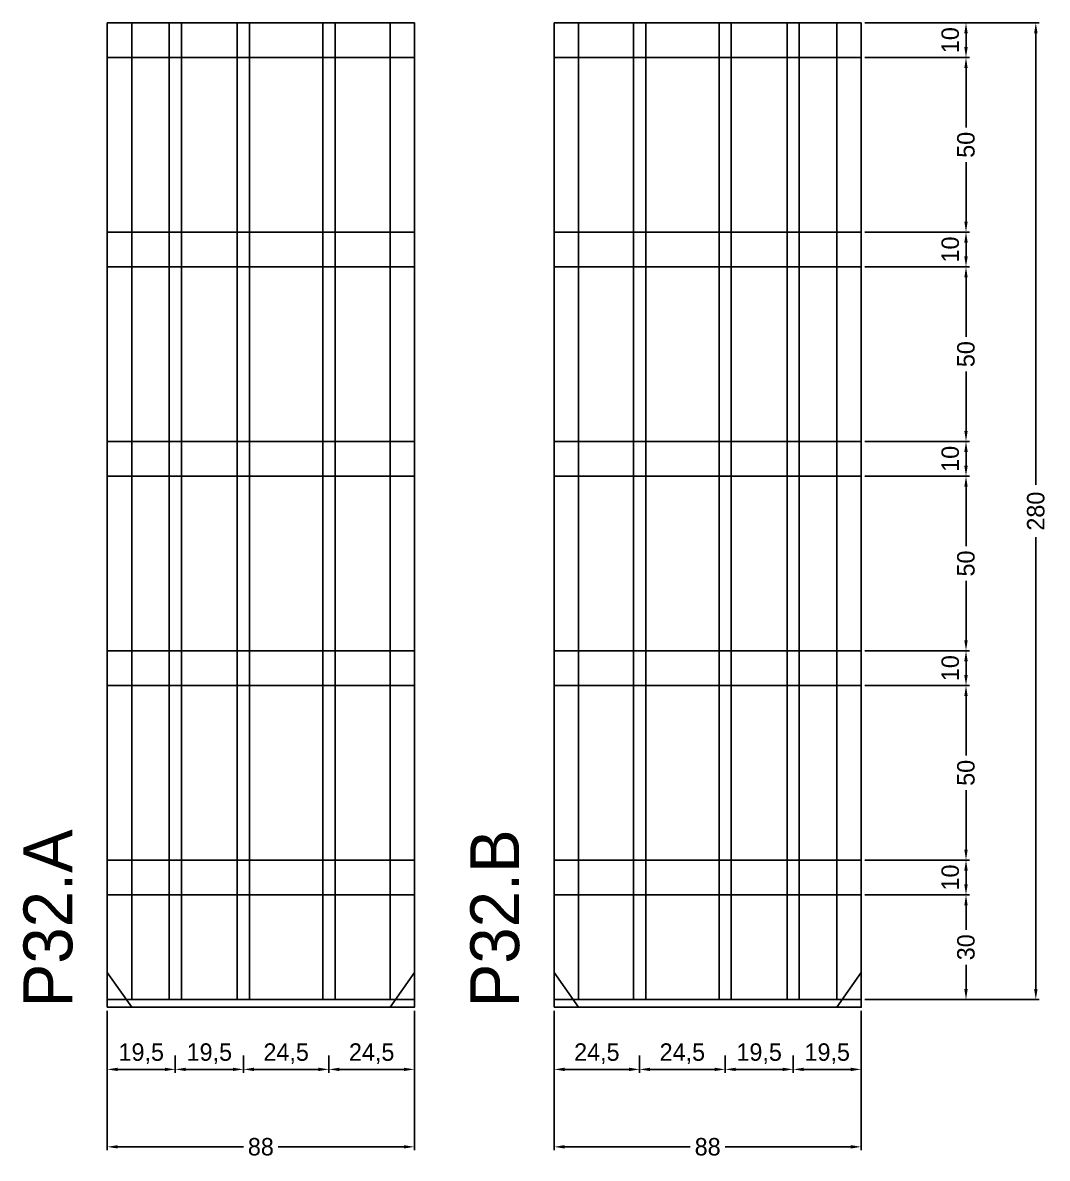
# Model space of a CAD drawing. Header units: centimetres. Extents: x -8500 to 4269, y -467 to 295.
# Drawn here: x 3975.8 to 4269.3, y -43.3 to 282.2 of the extents above; entities that cross this region are included whole.
import ezdxf

# ---------------------------------------------------------------- set-up
doc = ezdxf.new("R2010")
doc.units = ezdxf.units.CM
for name, color, linetype in [('COTA', 241, 'Continuous'), ('NOMENCLATURA', 7, 'Continuous'), ('SARR_2.2x10', 60, 'Continuous'), ('SARR_2.2x7', 40, 'Continuous'), ('SARR_3.5x7', 81, 'Continuous')]:
    doc.layers.add(name, color=color, linetype=linetype)
doc.dimstyles.new('PAINEL-NOVA', dxfattribs={"dimtxt": 5, "dimasz": 3, "dimexe": 1, "dimexo": 1, "dimgap": 1, "dimtad": 1, "dimcen": 2.5, "dimazin": 3, "dimtfac": 1, "dimtmove": 0, "dimatfit": 3})

# ---------------------------------------------------------------- blocks, each defined once
blk = doc.blocks.new('_CLOSEDFILLED')
at = {"color": 0, "linetype": 'BYBLOCK'}
blk.add_solid([(-1, 0.16), (0, 0), (-1, -0.16)], dxfattribs=at)
blk = doc.blocks.new('*D54')
for p, q in [((4039, -13.8), (4039, -18.8)), ((4063.5, -13.8), (4063.5, -18.8)), ((4042, -17.8), (4060.5, -17.8))]:
    blk.add_line(p, q)
at = {"layer": 'Defpoints'}
for p in [(4039, -12.8), (4063.5, -12.8), (4039, -17.8)]:
    blk.add_point(p, dxfattribs=at)
at = {"layer": 'COTA', "xscale": 3, "yscale": 3, "rotation": 180}
blk.add_blockref('_CLOSEDFILLED', (4039, -17.8), dxfattribs=at)
at = {"layer": 'COTA', "xscale": 3, "yscale": 3}
blk.add_blockref('_CLOSEDFILLED', (4063.5, -17.8), dxfattribs=at)
at = {"layer": 'COTA', "insert": (4051.25, -13.3), "char_height": 5, "attachment_point": 5}
blk.add_mtext('24,5', dxfattribs=at)
blk = doc.blocks.new('*D55')
for p, q in [((4063.5, -13.8), (4063.5, -18.8)), ((4088, -13.8), (4088, -18.8)), ((4066.5, -17.8), (4085, -17.8))]:
    blk.add_line(p, q)
at = {"layer": 'Defpoints'}
for p in [(4063.5, -12.8), (4088, -12.8), (4063.5, -17.8)]:
    blk.add_point(p, dxfattribs=at)
at = {"layer": 'COTA', "xscale": 3, "yscale": 3, "rotation": 180}
blk.add_blockref('_CLOSEDFILLED', (4063.5, -17.8), dxfattribs=at)
at = {"layer": 'COTA', "xscale": 3, "yscale": 3}
blk.add_blockref('_CLOSEDFILLED', (4088, -17.8), dxfattribs=at)
at = {"layer": 'COTA', "insert": (4075.75, -13.3), "char_height": 5, "attachment_point": 5}
blk.add_mtext('24,5', dxfattribs=at)
blk = doc.blocks.new('*D56')
for p, q in [((4000, -1), (4000, -41)), ((4088, -1), (4088, -41)), ((4003, -40), (4039, -40)), ((4049, -40), (4085, -40))]:
    blk.add_line(p, q)
at = {"layer": 'Defpoints'}
for p in [(4000, 0), (4088, 0), (4000, -40)]:
    blk.add_point(p, dxfattribs=at)
at = {"layer": 'COTA', "xscale": 3, "yscale": 3, "rotation": 180}
blk.add_blockref('_CLOSEDFILLED', (4000, -40), dxfattribs=at)
at = {"layer": 'COTA', "xscale": 3, "yscale": 3}
blk.add_blockref('_CLOSEDFILLED', (4088, -40), dxfattribs=at)
at = {"layer": 'COTA', "insert": (4044, -40), "char_height": 5, "attachment_point": 5}
blk.add_mtext('88', dxfattribs=at)
blk = doc.blocks.new('GRA-E')
at = {"layer": 'SARR_2.2x7'}
blk.add_lwpolyline([(0, 0), (7, 0), (0, 10)], close=True, dxfattribs=at)
blk = doc.blocks.new('GRA-D')
at = {"layer": 'SARR_2.2x7'}
blk.add_lwpolyline([(0, 0), (7, 0), (7, 10)], close=True, dxfattribs=at)
blk = doc.blocks.new('*D57')
for p, q in [((4128, -13.8), (4128, -18.8)), ((4152.5, -13.8), (4152.5, -18.8)), ((4131, -17.8), (4149.5, -17.8))]:
    blk.add_line(p, q)
at = {"layer": 'Defpoints'}
for p in [(4128, -12.8), (4152.5, -12.8), (4128, -17.8)]:
    blk.add_point(p, dxfattribs=at)
at = {"layer": 'COTA', "xscale": 3, "yscale": 3, "rotation": 180}
blk.add_blockref('_CLOSEDFILLED', (4128, -17.8), dxfattribs=at)
at = {"layer": 'COTA', "xscale": 3, "yscale": 3}
blk.add_blockref('_CLOSEDFILLED', (4152.5, -17.8), dxfattribs=at)
at = {"layer": 'COTA', "insert": (4140.25, -13.3), "char_height": 5, "attachment_point": 5}
blk.add_mtext('24,5', dxfattribs=at)
blk = doc.blocks.new('*D58')
for p, q in [((4152.5, -13.8), (4152.5, -18.8)), ((4177, -13.8), (4177, -18.8)), ((4155.5, -17.8), (4174, -17.8))]:
    blk.add_line(p, q)
at = {"layer": 'Defpoints'}
for p in [(4152.5, -12.8), (4177, -12.8), (4152.5, -17.8)]:
    blk.add_point(p, dxfattribs=at)
at = {"layer": 'COTA', "xscale": 3, "yscale": 3, "rotation": 180}
blk.add_blockref('_CLOSEDFILLED', (4152.5, -17.8), dxfattribs=at)
at = {"layer": 'COTA', "xscale": 3, "yscale": 3}
blk.add_blockref('_CLOSEDFILLED', (4177, -17.8), dxfattribs=at)
at = {"layer": 'COTA', "insert": (4164.75, -13.3), "char_height": 5, "attachment_point": 5}
blk.add_mtext('24,5', dxfattribs=at)
blk = doc.blocks.new('*D61')
for p, q in [((4128, -1), (4128, -41)), ((4216, -1), (4216, -41)), ((4131, -40), (4167, -40)), ((4177, -40), (4213, -40))]:
    blk.add_line(p, q)
at = {"layer": 'Defpoints'}
for p in [(4128, 0), (4216, 0), (4128, -40)]:
    blk.add_point(p, dxfattribs=at)
at = {"layer": 'COTA', "xscale": 3, "yscale": 3, "rotation": 180}
blk.add_blockref('_CLOSEDFILLED', (4128, -40), dxfattribs=at)
at = {"layer": 'COTA', "xscale": 3, "yscale": 3}
blk.add_blockref('_CLOSEDFILLED', (4216, -40), dxfattribs=at)
at = {"layer": 'COTA', "insert": (4172, -40), "char_height": 5, "attachment_point": 5}
blk.add_mtext('88', dxfattribs=at)
blk = doc.blocks.new('*D62')
for p, q in [((4217, 282.2), (4267, 282.2)), ((4266, 149.7), (4266, 279.2)), ((4266, 5.2), (4266, 134.7)), ((4217, 2.2), (4267, 2.2))]:
    blk.add_line(p, q)
at = {"layer": 'Defpoints'}
for p in [(4216, 282.2), (4216, 2.2), (4266, 2.2)]:
    blk.add_point(p, dxfattribs=at)
at = {"layer": 'COTA', "xscale": 3, "yscale": 3}
for p, rotation in [((4266, 282.2), 90), ((4266, 2.2), 270)]:
    blk.add_blockref('_CLOSEDFILLED', p, dxfattribs=dict(at, rotation=rotation))
at = {"layer": 'COTA', "insert": (4266, 142.2), "char_height": 5, "attachment_point": 5, "rotation": 90}
blk.add_mtext('280', dxfattribs=at)
blk = doc.blocks.new('*D63')
for p, q in [((4217, 32.2), (4247, 32.2)), ((4246, 22.2), (4246, 29.2)), ((4246, 5.2), (4246, 12.2)), ((4217, 2.2), (4247, 2.2))]:
    blk.add_line(p, q)
at = {"layer": 'Defpoints'}
for p in [(4216, 32.2), (4216, 2.2), (4246, 2.2)]:
    blk.add_point(p, dxfattribs=at)
at = {"layer": 'COTA', "xscale": 3, "yscale": 3}
for p, rotation in [((4246, 32.2), 90), ((4246, 2.2), 270)]:
    blk.add_blockref('_CLOSEDFILLED', p, dxfattribs=dict(at, rotation=rotation))
at = {"layer": 'COTA', "insert": (4246, 17.2), "char_height": 5, "attachment_point": 5, "rotation": 90}
blk.add_mtext('30', dxfattribs=at)
blk = doc.blocks.new('*D64')
for p, q in [((4217, 42.2), (4247, 42.2)), ((4246, 35.2), (4246, 39.2)), ((4217, 32.2), (4247, 32.2))]:
    blk.add_line(p, q)
at = {"layer": 'Defpoints'}
for p in [(4216, 42.2), (4216, 32.2), (4246, 32.2)]:
    blk.add_point(p, dxfattribs=at)
at = {"layer": 'COTA', "xscale": 3, "yscale": 3}
for p, rotation in [((4246, 42.2), 90), ((4246, 32.2), 270)]:
    blk.add_blockref('_CLOSEDFILLED', p, dxfattribs=dict(at, rotation=rotation))
at = {"layer": 'COTA', "insert": (4241.5, 37.2), "char_height": 5, "attachment_point": 5, "rotation": 90}
blk.add_mtext('10', dxfattribs=at)
blk = doc.blocks.new('*D65')
for p, q in [((4217, 92.2), (4247, 92.2)), ((4246, 72.2), (4246, 89.2)), ((4246, 45.2), (4246, 62.2)), ((4217, 42.2), (4247, 42.2))]:
    blk.add_line(p, q)
at = {"layer": 'Defpoints'}
for p in [(4216, 92.2), (4216, 42.2), (4246, 42.2)]:
    blk.add_point(p, dxfattribs=at)
at = {"layer": 'COTA', "xscale": 3, "yscale": 3}
for p, rotation in [((4246, 92.2), 90), ((4246, 42.2), 270)]:
    blk.add_blockref('_CLOSEDFILLED', p, dxfattribs=dict(at, rotation=rotation))
at = {"layer": 'COTA', "insert": (4246, 67.2), "char_height": 5, "attachment_point": 5, "rotation": 90}
blk.add_mtext('50', dxfattribs=at)
blk = doc.blocks.new('*D66')
for p, q in [((4217, 102.2), (4247, 102.2)), ((4246, 95.2), (4246, 99.2)), ((4217, 92.2), (4247, 92.2))]:
    blk.add_line(p, q)
at = {"layer": 'Defpoints'}
for p in [(4216, 102.2), (4216, 92.2), (4246, 92.2)]:
    blk.add_point(p, dxfattribs=at)
at = {"layer": 'COTA', "xscale": 3, "yscale": 3}
for p, rotation in [((4246, 102.2), 90), ((4246, 92.2), 270)]:
    blk.add_blockref('_CLOSEDFILLED', p, dxfattribs=dict(at, rotation=rotation))
at = {"layer": 'COTA', "insert": (4241.5, 97.2), "char_height": 5, "attachment_point": 5, "rotation": 90}
blk.add_mtext('10', dxfattribs=at)
blk = doc.blocks.new('*D67')
for p, q in [((4217, 152.2), (4247, 152.2)), ((4246, 132.2), (4246, 149.2)), ((4246, 105.2), (4246, 122.2)), ((4217, 102.2), (4247, 102.2))]:
    blk.add_line(p, q)
at = {"layer": 'Defpoints'}
for p in [(4216, 152.2), (4216, 102.2), (4246, 102.2)]:
    blk.add_point(p, dxfattribs=at)
at = {"layer": 'COTA', "xscale": 3, "yscale": 3}
for p, rotation in [((4246, 152.2), 90), ((4246, 102.2), 270)]:
    blk.add_blockref('_CLOSEDFILLED', p, dxfattribs=dict(at, rotation=rotation))
at = {"layer": 'COTA', "insert": (4246, 127.2), "char_height": 5, "attachment_point": 5, "rotation": 90}
blk.add_mtext('50', dxfattribs=at)
blk = doc.blocks.new('*D68')
for p, q in [((4217, 162.2), (4247, 162.2)), ((4246, 155.2), (4246, 159.2)), ((4217, 152.2), (4247, 152.2))]:
    blk.add_line(p, q)
at = {"layer": 'Defpoints'}
for p in [(4216, 162.2), (4216, 152.2), (4246, 152.2)]:
    blk.add_point(p, dxfattribs=at)
at = {"layer": 'COTA', "xscale": 3, "yscale": 3}
for p, rotation in [((4246, 162.2), 90), ((4246, 152.2), 270)]:
    blk.add_blockref('_CLOSEDFILLED', p, dxfattribs=dict(at, rotation=rotation))
at = {"layer": 'COTA', "insert": (4241.5, 157.2), "char_height": 5, "attachment_point": 5, "rotation": 90}
blk.add_mtext('10', dxfattribs=at)
blk = doc.blocks.new('*D69')
for p, q in [((4217, 212.2), (4247, 212.2)), ((4246, 192.2), (4246, 209.2)), ((4246, 165.2), (4246, 182.2)), ((4217, 162.2), (4247, 162.2))]:
    blk.add_line(p, q)
at = {"layer": 'Defpoints'}
for p in [(4216, 212.2), (4216, 162.2), (4246, 162.2)]:
    blk.add_point(p, dxfattribs=at)
at = {"layer": 'COTA', "xscale": 3, "yscale": 3}
for p, rotation in [((4246, 212.2), 90), ((4246, 162.2), 270)]:
    blk.add_blockref('_CLOSEDFILLED', p, dxfattribs=dict(at, rotation=rotation))
at = {"layer": 'COTA', "insert": (4246, 187.2), "char_height": 5, "attachment_point": 5, "rotation": 90}
blk.add_mtext('50', dxfattribs=at)
blk = doc.blocks.new('*D70')
for p, q in [((4217, 222.2), (4247, 222.2)), ((4246, 215.2), (4246, 219.2)), ((4217, 212.2), (4247, 212.2))]:
    blk.add_line(p, q)
at = {"layer": 'Defpoints'}
for p in [(4216, 222.2), (4216, 212.2), (4246, 212.2)]:
    blk.add_point(p, dxfattribs=at)
at = {"layer": 'COTA', "xscale": 3, "yscale": 3}
for p, rotation in [((4246, 222.2), 90), ((4246, 212.2), 270)]:
    blk.add_blockref('_CLOSEDFILLED', p, dxfattribs=dict(at, rotation=rotation))
at = {"layer": 'COTA', "insert": (4241.5, 217.2), "char_height": 5, "attachment_point": 5, "rotation": 90}
blk.add_mtext('10', dxfattribs=at)
blk = doc.blocks.new('*D71')
for p, q in [((4217, 272.2), (4247, 272.2)), ((4246, 252.2), (4246, 269.2)), ((4246, 225.2), (4246, 242.2)), ((4217, 222.2), (4247, 222.2))]:
    blk.add_line(p, q)
at = {"layer": 'Defpoints'}
for p in [(4216, 272.2), (4216, 222.2), (4246, 222.2)]:
    blk.add_point(p, dxfattribs=at)
at = {"layer": 'COTA', "xscale": 3, "yscale": 3}
for p, rotation in [((4246, 272.2), 90), ((4246, 222.2), 270)]:
    blk.add_blockref('_CLOSEDFILLED', p, dxfattribs=dict(at, rotation=rotation))
at = {"layer": 'COTA', "insert": (4246, 247.2), "char_height": 5, "attachment_point": 5, "rotation": 90}
blk.add_mtext('50', dxfattribs=at)
blk = doc.blocks.new('*D72')
for p, q in [((4217, 282.2), (4247, 282.2)), ((4246, 275.2), (4246, 279.2)), ((4217, 272.2), (4247, 272.2))]:
    blk.add_line(p, q)
at = {"layer": 'Defpoints'}
for p in [(4216, 282.2), (4216, 272.2), (4246, 272.2)]:
    blk.add_point(p, dxfattribs=at)
at = {"layer": 'COTA', "xscale": 3, "yscale": 3}
for p, rotation in [((4246, 282.2), 90), ((4246, 272.2), 270)]:
    blk.add_blockref('_CLOSEDFILLED', p, dxfattribs=dict(at, rotation=rotation))
at = {"layer": 'COTA', "insert": (4241.5, 277.2), "char_height": 5, "attachment_point": 5, "rotation": 90}
blk.add_mtext('10', dxfattribs=at)

msp = doc.modelspace()

# ---------------------------------------------------------------- linework, layer by layer
at = {"layer": 'SARR_2.2x10'}
for p, q in [((4088, 282.2), (4000, 282.2)), ((4000, 282.2), (4000, 272.2)), ((4088, 272.2), (4088, 282.2)), ((4216, 282.2), (4128, 282.2)), ((4128, 282.2), (4128, 272.2)), ((4216, 272.2), (4216, 282.2)), ((4000, 272.2), (4088, 272.2)), ((4128, 272.2), (4216, 272.2)), ((4088, 222.2), (4000, 222.2)), ((4000, 222.2), (4000, 212.2)), ((4088, 212.2), (4088, 222.2)), ((4216, 222.2), (4128, 222.2)), ((4128, 222.2), (4128, 212.2)), ((4216, 212.2), (4216, 222.2)), ((4000, 212.2), (4088, 212.2)), ((4128, 212.2), (4216, 212.2)), ((4088, 162.2), (4000, 162.2)), ((4000, 162.2), (4000, 152.2)), ((4088, 152.2), (4088, 162.2)), ((4216, 162.2), (4128, 162.2)), ((4128, 162.2), (4128, 152.2)), ((4216, 152.2), (4216, 162.2)), ((4000, 152.2), (4088, 152.2)), ((4128, 152.2), (4216, 152.2)), ((4088, 102.2), (4000, 102.2)), ((4000, 102.2), (4000, 92.2)), ((4088, 92.2), (4088, 102.2)), ((4216, 102.2), (4128, 102.2)), ((4128, 102.2), (4128, 92.2)), ((4216, 92.2), (4216, 102.2)), ((4000, 92.2), (4088, 92.2)), ((4128, 92.2), (4216, 92.2)), ((4088, 42.2), (4000, 42.2)), ((4000, 42.2), (4000, 32.2)), ((4088, 32.2), (4088, 42.2)), ((4216, 42.2), (4128, 42.2)), ((4128, 42.2), (4128, 32.2)), ((4216, 32.2), (4216, 42.2)), ((4000, 32.2), (4088, 32.2)), ((4128, 32.2), (4216, 32.2))]:
    msp.add_line(p, q, dxfattribs=at)
at = {"layer": 'SARR_2.2x7'}
for p, q in [((4007, 282.2), (4000, 282.2)), ((4000, 282.2), (4000, 2.2)), ((4007, 2.2), (4007, 282.2)), ((4088, 282.2), (4081, 282.2)), ((4081, 282.2), (4081, 2.2)), ((4088, 2.2), (4088, 282.2)), ((4135, 282.2), (4128, 282.2)), ((4128, 282.2), (4128, 2.2)), ((4135, 2.2), (4135, 282.2)), ((4216, 282.2), (4209, 282.2)), ((4209, 282.2), (4209, 2.2)), ((4216, 2.2), (4216, 282.2)), ((4088, 2.2), (4000, 2.2)), ((4000, 2.2), (4000, 0)), ((4000, 2.2), (4007, 2.2)), ((4000, 0), (4088, 0)), ((4081, 2.2), (4088, 2.2)), ((4088, 0), (4088, 2.2)), ((4216, 2.2), (4128, 2.2)), ((4128, 2.2), (4128, 0)), ((4128, 2.2), (4135, 2.2)), ((4128, 0), (4216, 0)), ((4209, 2.2), (4216, 2.2)), ((4216, 0), (4216, 2.2))]:
    msp.add_line(p, q, dxfattribs=at)
at = {"layer": 'SARR_3.5x7'}
for p, q in [((4021.25, 282.2), (4017.75, 282.2)), ((4017.75, 282.2), (4017.75, 2.2)), ((4021.25, 2.2), (4021.25, 282.2)), ((4040.75, 282.2), (4037.25, 282.2)), ((4037.25, 282.2), (4037.25, 2.2)), ((4040.75, 2.2), (4040.75, 282.2)), ((4065.25, 282.2), (4061.75, 282.2)), ((4061.75, 282.2), (4061.75, 2.2)), ((4065.25, 2.2), (4065.25, 282.2)), ((4154.25, 282.2), (4150.75, 282.2)), ((4150.75, 282.2), (4150.75, 2.2)), ((4154.25, 2.2), (4154.25, 282.2)), ((4178.75, 282.2), (4175.25, 282.2)), ((4175.25, 282.2), (4175.25, 2.2)), ((4178.75, 2.2), (4178.75, 282.2)), ((4198.25, 282.2), (4194.75, 282.2)), ((4194.75, 282.2), (4194.75, 2.2)), ((4198.25, 2.2), (4198.25, 282.2)), ((4017.75, 2.2), (4021.25, 2.2)), ((4037.25, 2.2), (4040.75, 2.2)), ((4061.75, 2.2), (4065.25, 2.2)), ((4150.75, 2.2), (4154.25, 2.2)), ((4175.25, 2.2), (4178.75, 2.2)), ((4194.75, 2.2), (4198.25, 2.2))]:
    msp.add_line(p, q, dxfattribs=at)

# ---------------------------------------------------------------- block references
at = {"layer": 'SARR_2.2x7'}
for name, p in [('GRA-E', (4000, 0)), ('GRA-D', (4081, 0)), ('GRA-E', (4128, 0)), ('GRA-D', (4209, 0))]:
    msp.add_blockref(name, p, dxfattribs=at)

# ---------------------------------------------------------------- texts
at = {"layer": 'NOMENCLATURA'}
for s, p in [('P32.A', (3990, 0)), ('P32.B', (4118, 0))]:
    msp.add_text(s, height=14, rotation=90, dxfattribs=at).set_placement(p)

# ---------------------------------------------------------------- dimensions: what is measured, and where the dimension line sits
at = {"layer": 'COTA'}
for base, p1, p2, picture, middle in [((4266, 2.2), (4216, 2.2), (4216, 282.2), '*D62', (4266, 142.2)), ((4246, 272.2), (4216, 272.2), (4216, 282.2), '*D72', (4241.5, 277.2)), ((4246, 222.2), (4216, 222.2), (4216, 272.2), '*D71', (4246, 247.2)), ((4246, 212.2), (4216, 212.2), (4216, 222.2), '*D70', (4241.5, 217.2)), ((4246, 162.2), (4216, 162.2), (4216, 212.2), '*D69', (4246, 187.2)), ((4246, 152.2), (4216, 152.2), (4216, 162.2), '*D68', (4241.5, 157.2)), ((4246, 102.2), (4216, 102.2), (4216, 152.2), '*D67', (4246, 127.2)), ((4246, 92.2), (4216, 92.2), (4216, 102.2), '*D66', (4241.5, 97.2)), ((4246, 42.2), (4216, 42.2), (4216, 92.2), '*D65', (4246, 67.2)), ((4246, 32.2), (4216, 32.2), (4216, 42.2), '*D64', (4241.5, 37.2)), ((4246, 2.2), (4216, 2.2), (4216, 32.2), '*D63', (4246, 17.2))]:
    dim = msp.add_linear_dim(base=base, p1=p1, p2=p2, angle=90, dimstyle='PAINEL-NOVA', dxfattribs=at)
    dim.commit()
    dim.dimension.update_dxf_attribs({"geometry": picture, "text_midpoint": middle})
for base, p1, p2, picture, middle in [((4000, -40), (4000, 0), (4088, 0), '*D56', (4044, -40)), ((4128, -40), (4128, 0), (4216, 0), '*D61', (4172, -40)), ((4039, -17.8), (4039, -12.8), (4063.5, -12.8), '*D54', (4051.25, -13.3)), ((4063.5, -17.8), (4063.5, -12.8), (4088, -12.8), '*D55', (4075.75, -13.3)), ((4128, -17.8), (4128, -12.8), (4152.5, -12.8), '*D57', (4140.25, -13.3)), ((4152.5, -17.8), (4152.5, -12.8), (4177, -12.8), '*D58', (4164.75, -13.3))]:
    dim = msp.add_linear_dim(base=base, p1=p1, p2=p2, dimstyle='PAINEL-NOVA', dxfattribs=at)
    dim.commit()
    dim.dimension.update_dxf_attribs({"geometry": picture, "text_midpoint": middle})
for base, p1, p2 in [((4000, -17.8), (4000, -12.8), (4019.5, -12.8)), ((4019.5, -17.8), (4019.5, -12.8), (4039, -12.8)), ((4177, -17.8), (4177, -12.8), (4196.5, -12.8)), ((4196.5, -17.8), (4196.5, -12.8), (4216, -12.8))]:
    msp.add_linear_dim(base=base, p1=p1, p2=p2, dimstyle='PAINEL-NOVA', dxfattribs=at).render()

doc.saveas('drawing.dxf')
